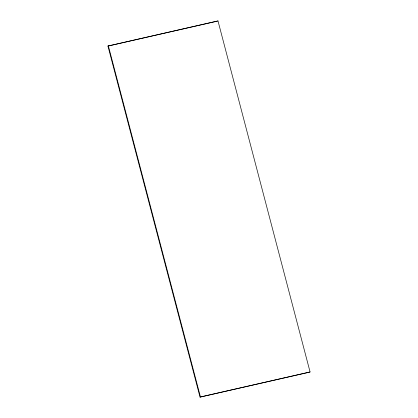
<?xml version="1.0" encoding="UTF-8"?>
<svg xmlns="http://www.w3.org/2000/svg" width="418" height="418" viewBox="0 0 418 418"><rect width="100%" height="100%" fill="white"/><g stroke="black" fill="none" stroke-linecap="round" stroke-linejoin="round"><path stroke-width="0.63" d="M107.933 46.058L217.977 20.9L310.067 371.942L309.649 372.145L200.023 397.1L107.933 46.058L216.921 21.25M217.553 21.104L217.977 20.9M200.023 397.1L310.067 371.942M108.351 45.855L200.447 396.896"/></g></svg>
